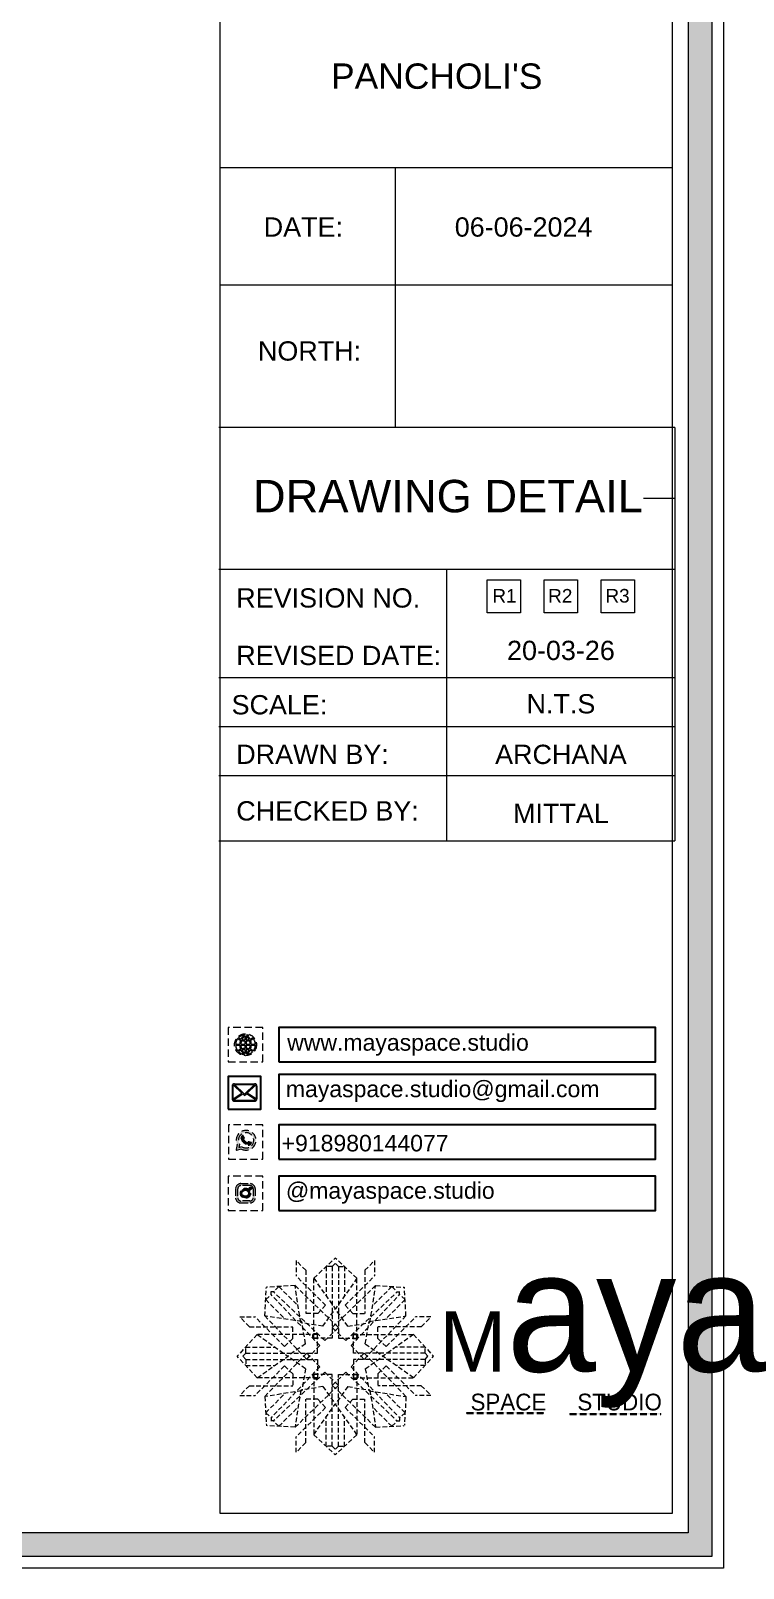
# Model space of a CAD drawing. Header units: millimetres. Extents: x 56222 to 3066687, y -650199 to -121287.
# Drawn here: x 136128.1 to 136182, y -182910.9 to -182794.7 of the extents above; entities that cross this region are included whole.
import ezdxf
from ezdxf.enums import TextEntityAlignment as Align

# ---------------------------------------------------------------- set-up
doc = ezdxf.new("R2010")
doc.units = ezdxf.units.MM
doc.header["$MEASUREMENT"] = 0
doc.linetypes.add('DASHEDX2', pattern=[1.5, 1, -0.5])
doc.layers.add('Dimension', color=10, linetype='DASHEDX2', lineweight=20)
doc.layers.add('NAME PLATE', color=7, linetype='Continuous', lineweight=25)
doc.styles.add('Arial', font='arial.ttf')
doc.styles.get("Standard").update_dxf_attribs({"font": 'arial.ttf', "height": 6})

# ---------------------------------------------------------------- blocks, each defined once
blk = doc.blocks.new('FSFSF')
at = {"color": 42, "lineweight": 5, "true_color": 0xe0ac11}
for p, q in [((28600.03, 143.51), (28600.03, 140.16)), ((28602.15, 141.41), (28600.03, 143.51)), ((28602.15, 141.41), (28602.15, 131.95)), ((28603.86, 139.69), (28608.58, 144.08)), ((28607.9, 142.22), (28606.58, 142.22)), ((28606.58, 142.22), (28606.58, 135.84)), ((28607.9, 142.22), (28608.58, 142.85)), ((28607.9, 142.22), (28607.9, 126.58)), ((28613.31, 139.69), (28608.58, 144.08)), ((28609.27, 142.22), (28608.59, 142.85)), ((28609.27, 142.22), (28609.27, 126.58)), ((28609.27, 142.22), (28610.59, 142.22)), ((28610.59, 142.22), (28610.59, 135.84)), ((28615.02, 141.41), (28617.14, 143.51)), ((28615.02, 141.41), (28615.02, 131.95)), ((28617.14, 143.51), (28617.14, 140.16)), ((28593.19, 131.45), (28593.54, 137.71)), ((28599.8, 138.06), (28593.54, 137.71)), ((28596.24, 137.86), (28595.12, 136.69)), ((28596.24, 137.86), (28600.47, 133.65)), ((28601.03, 130), (28599.8, 138.06)), ((28599.8, 138.05), (28608.58, 129.56)), ((28606.47, 133.76), (28600.03, 140.16)), ((28603.86, 126.58), (28603.86, 139.69)), ((28603.86, 139.69), (28608.58, 133.02)), ((28613.31, 139.69), (28608.59, 133.02)), ((28617.37, 138.05), (28608.59, 129.56)), ((28610.7, 133.76), (28617.14, 140.16)), ((28613.31, 126.58), (28613.31, 139.69)), ((28616.14, 130), (28617.37, 138.06)), ((28620.93, 137.86), (28616.7, 133.65)), ((28617.37, 138.06), (28623.63, 137.71)), ((28620.93, 137.86), (28622.05, 136.69)), ((28624, 131.45), (28623.65, 137.71)), ((28593.39, 135), (28594.56, 136.12)), ((28593.39, 135), (28597.6, 130.78)), ((28595.12, 136.69), (28594.53, 136.69)), ((28594.56, 136.12), (28594.56, 136.71)), ((28605.17, 124.98), (28594.56, 136.12)), ((28606.27, 126.08), (28595.12, 136.69)), ((28610.9, 126.08), (28622.05, 136.69)), ((28612.02, 124.98), (28622.62, 136.12)), ((28623.8, 135), (28619.59, 130.78)), ((28622.05, 136.69), (28622.64, 136.69)), ((28622.62, 136.12), (28622.62, 136.71)), ((28623.8, 135), (28622.62, 136.12)), ((28587.73, 131.22), (28591.08, 131.22)), ((28589.84, 129.1), (28587.73, 131.22)), ((28597.49, 124.78), (28591.08, 131.22)), ((28593.19, 131.45), (28601.69, 122.67)), ((28601.25, 130.22), (28593.19, 131.45)), ((28604.75, 131.95), (28602.15, 131.95)), ((28606.47, 133.76), (28604.75, 131.95)), ((28605.86, 129.18), (28608.58, 133.02)), ((28611.31, 129.18), (28608.59, 133.02)), ((28610.7, 133.76), (28612.42, 131.95)), ((28612.42, 131.95), (28615.02, 131.95)), ((28623.99, 131.45), (28615.5, 122.67)), ((28615.94, 130.22), (28624, 131.45)), ((28619.7, 124.78), (28626.1, 131.22)), ((28629.45, 131.22), (28626.1, 131.22)), ((28627.34, 129.1), (28629.45, 131.22)), ((28589.84, 129.1), (28599.29, 129.1)), ((28599.29, 126.5), (28599.29, 129.1)), ((28605.86, 129.18), (28601.03, 130)), ((28602.07, 125.39), (28601.25, 130.22)), ((28604.71, 127.57), (28603.86, 127.57)), ((28604.7, 126.58), (28604.71, 127.57)), ((28606.27, 126.08), (28608.58, 128.27)), ((28607.9, 128.92), (28608.58, 129.56)), ((28607.9, 128.92), (28608.58, 128.27)), ((28609.27, 128.92), (28608.59, 129.56)), ((28609.27, 128.92), (28608.59, 128.27)), ((28610.9, 126.08), (28608.59, 128.27)), ((28611.31, 129.18), (28616.14, 130)), ((28612.46, 126.58), (28612.46, 127.57)), ((28612.46, 127.57), (28613.31, 127.57)), ((28615.12, 125.39), (28615.94, 130.22)), ((28627.34, 129.1), (28617.89, 129.1)), ((28617.89, 126.5), (28617.89, 129.1)), ((28591.56, 127.39), (28587.17, 122.66)), ((28589.03, 123.35), (28589.03, 124.67)), ((28589.03, 124.67), (28595.4, 124.67)), ((28604.66, 127.39), (28591.56, 127.39)), ((28591.56, 127.39), (28598.23, 122.67)), ((28597.49, 124.78), (28599.29, 126.5)), ((28602.07, 125.39), (28598.23, 122.67)), ((28605.17, 124.98), (28602.97, 122.67)), ((28603.68, 126.54), (28603.68, 127.39)), ((28604.66, 126.54), (28603.68, 126.54)), ((28607.9, 126.58), (28603.86, 126.58)), ((28604.66, 123.35), (28604.66, 127.39)), ((28609.27, 126.58), (28613.31, 126.58)), ((28612.02, 124.98), (28614.21, 122.67)), ((28612.52, 123.35), (28612.52, 127.39)), ((28612.52, 127.39), (28625.63, 127.39)), ((28612.52, 126.54), (28613.51, 126.54)), ((28613.51, 126.54), (28613.51, 127.39)), ((28615.12, 125.39), (28618.96, 122.67)), ((28619.7, 124.78), (28617.89, 126.5)), ((28625.63, 127.39), (28618.96, 122.67)), ((28628.16, 124.67), (28621.78, 124.67)), ((28625.63, 127.39), (28630.02, 122.66)), ((28628.16, 123.35), (28628.16, 124.67)), ((28591.56, 117.94), (28587.17, 122.66)), ((28589.03, 123.35), (28588.4, 122.67)), ((28589.03, 121.98), (28588.4, 122.65)), ((28589.03, 123.35), (28604.66, 123.35)), ((28589.03, 121.98), (28604.66, 121.98)), ((28589.03, 121.98), (28589.03, 120.66)), ((28591.56, 117.94), (28598.23, 122.65)), ((28593.19, 113.88), (28601.69, 122.65)), ((28602.07, 119.94), (28598.23, 122.65)), ((28602.33, 123.35), (28601.69, 122.67)), ((28602.33, 121.98), (28601.69, 122.65)), ((28602.33, 123.35), (28602.97, 122.67)), ((28602.33, 121.98), (28602.97, 122.65)), ((28605.17, 120.35), (28602.97, 122.65)), ((28604.66, 121.98), (28604.66, 117.94)), ((28612.02, 120.35), (28614.21, 122.65)), ((28628.16, 123.35), (28612.52, 123.35)), ((28612.52, 121.98), (28612.52, 117.94)), ((28628.16, 121.98), (28612.52, 121.98)), ((28614.85, 123.35), (28614.21, 122.67)), ((28614.85, 121.98), (28614.21, 122.65)), ((28614.85, 123.35), (28615.5, 122.67)), ((28614.85, 121.98), (28615.5, 122.65)), ((28615.12, 119.94), (28618.96, 122.65)), ((28623.99, 113.88), (28615.5, 122.65)), ((28625.63, 117.94), (28618.96, 122.65)), ((28625.63, 117.94), (28630.02, 122.66)), ((28628.16, 123.35), (28628.78, 122.67)), ((28628.16, 121.98), (28628.78, 122.65)), ((28628.16, 121.98), (28628.16, 120.66)), ((28589.03, 120.66), (28595.4, 120.66)), ((28597.49, 120.54), (28591.08, 114.11)), ((28604.66, 117.94), (28591.56, 117.94)), ((28605.17, 120.35), (28594.56, 109.2)), ((28606.27, 119.15), (28595.12, 108.54)), ((28597.49, 120.54), (28599.29, 118.83)), ((28599.29, 118.83), (28599.29, 116.23)), ((28602.07, 119.94), (28601.25, 115.1)), ((28604.66, 118.78), (28603.68, 118.78)), ((28603.68, 118.78), (28603.68, 117.94)), ((28607.9, 118.65), (28603.86, 118.65)), ((28603.86, 118.65), (28603.86, 105.54)), ((28604.71, 117.66), (28603.86, 117.66)), ((28604.7, 118.65), (28604.71, 117.66)), ((28606.27, 119.15), (28608.58, 116.96)), ((28607.9, 103.01), (28607.9, 118.65)), ((28610.9, 119.15), (28608.59, 116.96)), ((28609.27, 118.65), (28613.31, 118.65)), ((28609.27, 103.01), (28609.27, 118.65)), ((28610.9, 119.15), (28622.05, 108.54)), ((28612.02, 120.35), (28622.62, 109.2)), ((28612.46, 118.65), (28612.46, 117.66)), ((28612.46, 117.66), (28613.31, 117.66)), ((28612.52, 118.78), (28613.51, 118.78)), ((28612.52, 117.94), (28625.63, 117.94)), ((28613.31, 118.65), (28613.31, 105.54)), ((28613.51, 118.78), (28613.51, 117.94)), ((28615.12, 119.94), (28615.94, 115.1)), ((28619.7, 120.54), (28617.89, 118.83)), ((28617.89, 118.83), (28617.89, 116.23)), ((28619.7, 120.54), (28626.1, 114.11)), ((28628.16, 120.66), (28621.78, 120.66)), ((28589.84, 116.23), (28587.73, 114.11)), ((28587.73, 114.11), (28591.08, 114.11)), ((28589.84, 116.23), (28599.29, 116.23)), ((28601.25, 115.1), (28593.19, 113.87)), ((28593.39, 110.32), (28597.6, 114.55)), ((28599.8, 107.17), (28608.58, 115.67)), ((28601.03, 115.23), (28599.8, 107.17)), ((28605.86, 116.05), (28601.03, 115.23)), ((28605.86, 116.05), (28608.58, 112.21)), ((28607.9, 116.31), (28608.58, 116.96)), ((28607.9, 116.31), (28608.58, 115.67)), ((28609.27, 116.31), (28608.59, 116.96)), ((28609.27, 116.31), (28608.59, 115.67)), ((28611.31, 116.05), (28608.59, 112.21)), ((28617.37, 107.17), (28608.59, 115.67)), ((28611.31, 116.05), (28616.14, 115.23)), ((28615.94, 115.1), (28624, 113.87)), ((28616.14, 115.23), (28617.37, 107.17)), ((28627.34, 116.23), (28617.89, 116.23)), ((28623.8, 110.32), (28619.59, 114.55)), ((28629.45, 114.11), (28626.1, 114.11)), ((28627.34, 116.23), (28629.45, 114.11)), ((28593.19, 113.87), (28593.54, 107.62)), ((28596.24, 107.37), (28600.47, 111.58)), ((28606.47, 111.47), (28600.03, 105.07)), ((28602.15, 103.82), (28602.15, 113.27)), ((28604.75, 113.27), (28602.15, 113.27)), ((28603.86, 105.54), (28608.58, 112.21)), ((28606.47, 111.47), (28604.75, 113.27)), ((28613.31, 105.54), (28608.59, 112.21)), ((28610.7, 111.47), (28612.42, 113.27)), ((28610.7, 111.47), (28617.14, 105.07)), ((28612.42, 113.27), (28615.02, 113.27)), ((28615.02, 103.82), (28615.02, 113.27)), ((28620.93, 107.37), (28616.7, 111.58)), ((28624, 113.87), (28623.65, 107.62)), ((28593.39, 110.32), (28594.56, 109.2)), ((28599.8, 107.17), (28593.54, 107.52)), ((28595.12, 108.54), (28594.53, 108.54)), ((28594.56, 109.2), (28594.56, 108.61)), ((28596.24, 107.37), (28595.12, 108.54)), ((28606.58, 103.01), (28606.58, 109.38)), ((28610.59, 103.01), (28610.59, 109.38)), ((28617.37, 107.17), (28623.63, 107.52)), ((28620.93, 107.37), (28622.05, 108.54)), ((28622.05, 108.54), (28622.64, 108.54)), ((28623.8, 110.32), (28622.62, 109.2)), ((28622.62, 109.2), (28622.62, 108.61)), ((28600.03, 101.71), (28600.03, 105.07)), ((28603.86, 105.54), (28608.58, 101.15)), ((28613.31, 105.54), (28608.58, 101.15)), ((28617.14, 101.71), (28617.14, 105.07)), ((28602.15, 103.82), (28600.03, 101.71)), ((28607.9, 103.01), (28606.58, 103.01)), ((28607.9, 103.01), (28608.58, 102.38)), ((28609.27, 103.01), (28608.59, 102.38)), ((28609.27, 103.01), (28610.59, 103.01)), ((28615.02, 103.82), (28617.14, 101.71))]:
    blk.add_line(p, q, dxfattribs=at)
blk = doc.blocks.new('hgwg')
at = {"layer": 'Dimension', "true_color": 0xd39e00}
h = blk.add_hatch(color=42, dxfattribs=at)
h.dxf.hatch_style = 1
h.paths.add_polyline_path([(27505.71, 45.05), (27494.27, 45.05), (27494.27, 44.9), (27505.71, 44.9)])
h = blk.add_hatch(color=42, dxfattribs=at)
h.dxf.hatch_style = 1
h.paths.add_polyline_path([(27523.3, 44.9), (27509.68, 44.9), (27509.68, 44.75), (27523.3, 44.75)])
at = {"layer": 'Dimension', "color": 42, "true_color": 0xd39e00}
for p, q in [((27494.27, 45.05), (27505.71, 45.05)), ((27494.27, 44.9), (27494.27, 45.05)), ((27494.27, 44.9), (27505.71, 44.9)), ((27505.71, 45.05), (27505.71, 44.9)), ((27509.68, 44.9), (27523.3, 44.9)), ((27509.68, 44.9), (27509.68, 44.75)), ((27509.68, 44.75), (27523.3, 44.75)), ((27523.3, 44.75), (27523.3, 44.9))]:
    blk.add_line(p, q, dxfattribs=at)
at = {"layer": 'Dimension', "color": 42, "true_color": 0xd39e00, "attachment_point": 1}
for s, width, insert, char_height in [('{\\fCinzel|b0|i0|c0|p2;\\H1.5x;M\\fAmsterdam One|b0|i0|c0|p2;\\H2x;aya}', 85.3277, (27490.17, 69.17), 6), ('{\\fCinzel|b0|i0|c0|p0;SPACE     STUDIO}', 66.129, (27494.83, 47.86), 2.5)]:
    blk.add_mtext_dynamic_manual_height_columns(s, width=width, gutter_width=30, heights=[0], dxfattribs=dict(at, insert=insert, char_height=char_height))
blk = doc.blocks.new('QEGW4TG')
at = {"layer": 'Dimension', "true_color": 0x000000}
h = blk.add_hatch(color=18, dxfattribs=at)
h.dxf.hatch_style = 1
h.paths.add_polyline_path([(2.69, 1.93, 0.170513), (2.95, 1.97, 0.190337), (3.11, 2.18, 0.316231), (3.07, 2.28), (2.79, 2.37, 0.273721), (2.69, 2.34, 0.040749), (2.63, 2.27, -0.441282), (2.53, 2.25, -0.11828), (2.06, 2.64, -0.441282), (2.07, 2.74, 0.040749), (2.13, 2.81, 0.290083), (2.14, 2.92), (2.01, 3.18, 0.316231), (1.91, 3.2, 0.190337), (1.73, 3, 0.170513), (1.72, 2.74, 0.252784)], flags=0)
h.paths.add_polyline_path([(1.19, 1.98), (1.03, 1.3, 0.550912), (1.11, 1.23), (1.75, 1.39, 6.344125)])
h.paths.add_polyline_path([(1.81, 1.7), (1.4, 1.6), (1.5, 2.03, -9.071339)], flags=16)
h.paths.add_polyline_path([(3.11, 2.16, -0.17811), (2.95, 1.97, -0.170513), (2.69, 1.93, -0.252784), (1.72, 2.74, -0.170513), (1.73, 3, -0.17811), (1.89, 3.19, -0.370089), (2.01, 3.18), (2.14, 2.92, -0.307185), (2.13, 2.8, -0.041087), (2.06, 2.73, 0.321676), (2.05, 2.65, 0.126524), (2.55, 2.24, 0.312216), (2.62, 2.26, -0.041087), (2.68, 2.34, -0.290673), (2.79, 2.37), (3.07, 2.28, -0.370089)], flags=0)
h = blk.add_hatch(color=18, dxfattribs=at)
h.dxf.hatch_style = 1
h.paths.add_polyline_path([(2.79, 2.37, 0.273721), (2.69, 2.34, 0.040749), (2.63, 2.27, -0.441282), (2.53, 2.25, -0.11828), (2.06, 2.64, -0.441282), (2.07, 2.74, 0.040749), (2.13, 2.81, 0.290083), (2.14, 2.92), (2.01, 3.18, 0.316231), (1.91, 3.2, 0.190337), (1.73, 3, 0.170513), (1.72, 2.74, 0.252784), (2.69, 1.93, 0.170513), (2.95, 1.97, 0.190337), (3.11, 2.18, 0.316231), (3.07, 2.28)])
for p, q in [((2.01, 3.18), (2.14, 2.92)), ((3.07, 2.28), (2.8, 2.36)), ((1.19, 1.98), (1.03, 1.3)), ((1.1, 1.23), (1.75, 1.39)), ((1.5, 2.03), (1.4, 1.6)), ((1.4, 1.6), (1.81, 1.7))]:
    blk.add_line(p, q)
blk.add_lwpolyline([(0, 0), (4.68, 0), (4.68, 4.68), (0, 4.68)], close=True)
for centre, radius, start, end in [((2.39, 2.56), 1.34, 241.4727, 205.6422), ((2.39, 2.56), 1.04, 235.9962, 210.8333), ((2.09, 2.87), 0.39, 159.7007, 198.4072), ((2.96, 3.23), 1.33, 201.4218, 258.1669), ((2.07, 2.87), 0.364, 118.9685, 159.3648), ((1.94, 3.12), 0.0896, 41.8985, 123.1344), ((2.11, 2.68), 0.066, 135.9932, 224.8892), ((1.67, 3.16), 0.586, 312.4617, 321.8728), ((3.12, 3.42), 1.31, 216.5455, 243.5279), ((2.05, 2.87), 0.104, 320.3924, 28.6971), ((2.57, 2.3), 0.066, 234.2482, 323.1441), ((3.11, 1.94), 0.586, 137.2645, 146.6756), ((2.76, 2.27), 0.104, 70.4402, 138.745), ((2.76, 2.29), 0.364, 299.7725, 340.1688), ((3.03, 2.2), 0.0896, 336.0029, 57.2388), ((1.09, 1.29), 0.0598, 164.8483, 282.1458), ((2.75, 2.31), 0.39, 260.7301, 299.4366)]:
    blk.add_arc(centre, radius, start, end)
blk = doc.blocks.new('ASGERG')
at = {"layer": 'Dimension', "true_color": 0x000000}
h = blk.add_hatch(color=18, dxfattribs=at)
h.dxf.hatch_style = 1
h.paths.add_polyline_path([(0.99, 1.7, 0.353872), (1.69, 1.03), (2.96, 1.03, 0.353872), (3.66, 1.7), (3.66, 2.99, 0.353872), (2.96, 3.67), (1.69, 3.67, 0.353872), (0.99, 2.99)])
h.paths.add_polyline_path([(1.27, 2.97, -0.353872), (1.72, 3.4), (2.94, 3.4, -0.353872), (3.38, 2.97), (3.38, 1.72, -0.353872), (2.94, 1.3), (1.72, 1.3, -0.353872), (1.27, 1.72)], flags=16)
h.paths.add_polyline_path([(3.02, 2.35, -1), (1.64, 2.35, -1)], flags=0)
h.paths.add_polyline_path([(2.74, 2.35, -1), (1.92, 2.35, -1)], flags=0)
h.paths.add_polyline_path([(2.86, 3.02, -1), (3.19, 3.02, -1)], flags=0)
h.paths.add_polyline_path([(1.64, 2.35, 1), (3.02, 2.35, 1)], flags=0)
h = blk.add_hatch(color=18, dxfattribs=at)
h.dxf.hatch_style = 1
h.paths.add_polyline_path([(1.64, 2.35, 1), (3.02, 2.35, 1)])
h.paths.add_polyline_path([(2.74, 2.35, -1), (1.92, 2.35, -1)], flags=16)
h = blk.add_hatch(color=18, dxfattribs=at)
h.dxf.hatch_style = 1
h.paths.add_polyline_path([(3.19, 3.02, 1), (2.86, 3.02, 1)])
for p, q in [((0.99, 2.99), (0.99, 1.7)), ((1.27, 2.97), (1.27, 1.72)), ((1.69, 3.67), (2.96, 3.67)), ((2.94, 3.4), (1.72, 3.4)), ((3.38, 2.97), (3.38, 1.72)), ((3.66, 2.99), (3.66, 1.7)), ((1.69, 1.03), (2.96, 1.03)), ((2.94, 1.3), (1.72, 1.3))]:
    blk.add_line(p, q)
blk.add_lwpolyline([(0, 0), (4.68, 0), (4.68, 4.68), (0, 4.68)], close=True)
for centre, radius in [((2.33, 2.35), 0.694), ((2.33, 2.35), 0.414), ((3.02, 3.02), 0.168)]:
    blk.add_circle(centre, radius)
for centre, radius, start, end in [((1.76, 2.89), 0.778, 94.8631, 172.8127), ((1.76, 2.91), 0.491, 94.8631, 172.8127), ((2.9, 2.91), 0.491, 7.1873, 85.1369), ((2.89, 2.89), 0.778, 7.1873, 85.1369), ((1.76, 1.8), 0.778, 187.1873, 265.1369), ((1.76, 1.78), 0.491, 187.1873, 265.1369), ((2.9, 1.78), 0.491, 274.8631, 352.8127), ((2.89, 1.8), 0.778, 274.8631, 352.8127)]:
    blk.add_arc(centre, radius, start, end)
blk = doc.blocks.new('DTGWEGEARG')
at = {"layer": 'Dimension', "true_color": 0x000000}
h = blk.add_hatch(color=18, dxfattribs=at)
h.dxf.hatch_style = 1
h.paths.add_polyline_path([(3.83, 2.34, 1), (0.85, 2.34, 1)])
h.paths.add_polyline_path([(2.51, 1.01, 0.105795), (2.96, 1.58, -0.055205), (3.3, 1.41, -0.169822)], flags=16)
h.paths.add_polyline_path([(2.41, 1.12), (2.41, 1.69, -0.058279), (2.81, 1.63, -0.103353)], flags=16)
h.paths.add_polyline_path([(2.26, 1.13, -0.101741), (1.87, 1.63, -0.057171), (2.26, 1.69)], flags=16)
h.paths.add_polyline_path([(2.17, 1.01, -0.169822), (1.38, 1.41, -0.055205), (1.72, 1.58, 0.105795)], flags=16)
h.paths.add_polyline_path([(3.02, 1.72, 0.081336), (3.13, 2.27), (3.68, 2.27, -0.152069), (3.4, 1.52, 0.05687)], flags=16)
h.paths.add_polyline_path([(2.87, 1.77, 0.061945), (2.41, 1.84), (2.41, 2.27), (2.98, 2.27, -0.081344)], flags=16)
h.paths.add_polyline_path([(2.26, 1.84, 0.060923), (1.8, 1.77, -0.081344), (1.7, 2.27), (2.26, 2.27)], flags=16)
h.paths.add_polyline_path([(1.66, 1.72, 0.05687), (1.28, 1.52, -0.152069), (1, 2.27), (1.55, 2.27, 0.081336)], flags=16)
h.paths.add_polyline_path([(2.41, 2.42), (2.41, 2.83, 0.061945), (2.87, 2.91, -0.080009), (2.98, 2.42)], flags=16)
h.paths.add_polyline_path([(3.13, 2.42, 0.080116), (3.02, 2.96, 0.05687), (3.4, 3.16, 0.028258), (3.3, 3.27, -0.055205), (2.96, 3.1, 0.105795), (2.51, 3.67, -0.36029), (3.68, 2.42)], flags=16)
h.paths.add_polyline_path([(2.26, 2.42), (1.7, 2.42, -0.080009), (1.8, 2.91, 0.060923), (2.26, 2.84)], flags=16)
h.paths.add_polyline_path([(1.55, 2.42), (1, 2.42, -0.150466), (1.28, 3.16, 0.05687), (1.66, 2.96, 0.080116)], flags=16)
h.paths.add_polyline_path([(2.41, 2.98), (2.41, 3.56, -0.103353), (2.81, 3.05, -0.058279)], flags=16)
h.paths.add_polyline_path([(2.26, 2.99, -0.057171), (1.87, 3.05, -0.101741), (2.26, 3.55)], flags=16)
h.paths.add_polyline_path([(1.72, 3.1, -0.055205), (1.38, 3.27, -0.169822), (2.17, 3.67, 0.105795)], flags=16)
blk.add_lwpolyline([(0, 0), (4.68, 0), (4.68, 4.68), (0, 4.68)], close=True)
at = {"layer": 'Dimension', "color": 18, "true_color": 0x000000}
for p, q in [((1, 2.42), (1.55, 2.42)), ((1, 2.27), (1.55, 2.27)), ((1.7, 2.42), (2.26, 2.42)), ((1.7, 2.27), (2.26, 2.27)), ((2.26, 3.55), (2.26, 2.99)), ((2.26, 2.84), (2.26, 2.42)), ((2.26, 2.27), (2.26, 1.84)), ((2.41, 3.56), (2.41, 2.98)), ((2.41, 2.83), (2.41, 2.42)), ((2.41, 2.42), (2.98, 2.42)), ((2.41, 2.27), (2.98, 2.27)), ((2.41, 2.27), (2.41, 1.84)), ((3.13, 2.42), (3.68, 2.42)), ((3.13, 2.27), (3.68, 2.27)), ((2.26, 1.69), (2.26, 1.13)), ((2.41, 1.69), (2.41, 1.12))]:
    blk.add_line(p, q, dxfattribs=at)
blk.add_circle((2.34, 2.34), 1.49, dxfattribs=at)
for centre, radius, start, end in [((2.34, 2.34), 1.34, 142.3819, 176.6093), ((2.34, 2.34), 1.34, 183.0315, 217.6181), ((2.34, 4.74), 1.9, 236.1399, 249.1595), ((2.34, 2.34), 1.34, 97.3549, 135.9073), ((2.34, 4.74), 1.75, 236.7417, 249.3811), ((3.28, 2.34), 1.73, 159.0567, 177.3789), ((3.28, 2.34), 1.73, 182.3435, 200.9433), ((3.28, 2.34), 1.58, 158.8325, 177.1302), ((3.28, 2.34), 1.58, 182.5658, 201.1675), ((3.28, 2.34), 1.73, 129.9301, 154.0867), ((2.34, 4.74), 1.9, 253.6799, 267.6253), ((3.28, 2.34), 1.58, 130.1073, 153.3446), ((2.34, 4.74), 1.75, 254.3336, 267.422), ((1.4, 2.34), 1.58, 26.6554, 50.2584), ((2.34, 4.74), 1.75, 272.3248, 285.6664), ((2.34, 4.74), 1.9, 272.1415, 286.3201), ((2.34, 2.34), 1.34, 3.3907, 82.6451), ((1.4, 2.34), 1.73, 25.9133, 50.0699), ((1.4, 2.34), 1.58, 2.8698, 21.1675), ((1.4, 2.34), 1.58, 338.8325, 357.4342), ((2.34, 4.74), 1.75, 290.6189, 303.2583), ((2.34, 4.74), 1.9, 290.8405, 303.8601), ((1.4, 2.34), 1.73, 2.6211, 20.9433), ((1.4, 2.34), 1.73, 339.0567, 357.6565), ((2.34, 2.34), 1.34, 322.3819, 356.9685), ((2.34, -0.06), 1.9, 110.8405, 123.8601), ((2.34, -0.06), 1.75, 110.6189, 123.2583), ((2.34, 2.34), 1.34, 224.0927, 262.6451), ((3.28, 2.34), 1.73, 205.9133, 230.0699), ((2.34, -0.06), 1.9, 92.3747, 106.3201), ((2.34, -0.06), 1.75, 92.578, 105.6664), ((3.28, 2.34), 1.58, 206.6554, 229.8927), ((2.34, -0.06), 1.9, 73.6799, 87.8585), ((2.34, -0.06), 1.75, 74.3336, 87.6752), ((1.4, 2.34), 1.58, 309.7416, 333.3446), ((1.4, 2.34), 1.73, 309.9301, 334.0867), ((2.34, 2.34), 1.34, 277.3549, 315.9073), ((2.34, -0.06), 1.75, 56.7417, 69.3811), ((2.34, -0.06), 1.9, 56.1399, 69.1595)]:
    blk.add_arc(centre, radius, start, end, dxfattribs=at)

msp = doc.modelspace()

# ---------------------------------------------------------------- hatches: boundary and pattern name
at = {"layer": 'Dimension', "linetype": 'Continuous', "true_color": 0xd39e00}
h = msp.add_hatch(color=42, dxfattribs=at)
h.paths.add_polyline_path([(135925.167, -182730.954), (135925.167, -182910.053), (136179.613, -182910.053), (136179.613, -182730.954)])
h.paths.add_polyline_path([(135926.953, -182732.74), (136177.827, -182732.74), (136177.827, -182908.267), (135926.953, -182908.267)], flags=16)
at = {"layer": 'Dimension', "true_color": 0x000000}
h = msp.add_hatch(color=18, dxfattribs=at)
h.dxf.hatch_style = 1
h.paths.add_polyline_path([(136145.025, -182875.646, 0.4142136), (136145.215, -182875.457), (136145.215, -182874.509, 0.4142136), (136145.025, -182874.319), (136143.519, -182874.319, 0.4142136), (136143.329, -182874.509), (136143.329, -182875.457, 0.4142136), (136143.519, -182875.646)])
h.paths.add_polyline_path([(136144.412, -182875.075), (136145.109, -182875.54, -0.1989124), (136145.025, -182875.575), (136143.519, -182875.575, -0.1989124), (136143.435, -182875.54), (136144.132, -182875.075), (136144.272, -182875.206)], flags=16)
h.paths.add_polyline_path([(136144.272, -182875.108), (136143.505, -182874.391, -0.0287833), (136143.519, -182874.39), (136145.025, -182874.39, -0.0287833), (136145.039, -182874.391)], flags=16)
h.paths.add_polyline_path([(136144.465, -182875.025), (136145.108, -182874.424, -0.2024819), (136145.144, -182874.509), (136145.144, -182875.457, -0.043076), (136145.142, -182875.477)], flags=16)
h.paths.add_polyline_path([(136144.079, -182875.025), (136143.402, -182875.477, -0.043076), (136143.4, -182875.457), (136143.4, -182874.509, -0.2024819), (136143.436, -182874.424)], flags=16)

# ---------------------------------------------------------------- linework, layer by layer
at = {"color": 18, "true_color": 0x000000}
for points in [[(136146.855, -182872.677), (136175.365, -182872.677), (136175.365, -182870.071), (136146.855, -182870.071)], [(136146.855, -182876.233), (136175.365, -182876.233), (136175.365, -182873.627), (136146.855, -182873.627)], [(136146.868, -182880.027), (136175.365, -182880.027), (136175.365, -182877.421), (136146.868, -182877.421)], [(136146.855, -182883.911), (136175.365, -182883.911), (136175.365, -182881.305), (136146.855, -182881.305)]]:
    msp.add_lwpolyline(points, close=True, dxfattribs=at)
msp.add_lwpolyline([(136143.032, -182876.253), (136145.51, -182876.253), (136145.51, -182873.775), (136143.032, -182873.775)], close=True)
at = {"layer": 'Dimension', "color": 42, "linetype": 'Continuous', "true_color": 0xd39e00}
for p, q in [((136176.618, -182805.086), (136142.428, -182805.086)), ((136155.657, -182805.086), (136155.657, -182824.714)), ((136176.618, -182813.971), (136142.428, -182813.971)), ((136176.826, -182824.714), (136142.323, -182824.714)), ((136176.826, -182824.714), (136176.826, -182855.965)), ((136174.446, -182830.072), (136176.826, -182830.072)), ((136142.323, -182835.429), (136176.826, -182835.429)), ((136159.574, -182855.965), (136159.574, -182835.429)), ((136176.826, -182843.643), (136142.323, -182843.643)), ((136176.826, -182847.343), (136142.323, -182847.343)), ((136176.826, -182851.042), (136142.323, -182851.042)), ((136142.323, -182855.965), (136176.826, -182855.965))]:
    msp.add_line(p, q, dxfattribs=at)
at = {"layer": 'Dimension', "color": 18, "linetype": 'Continuous', "true_color": 0x000000}
for p, q in [((136143.329, -182874.509), (136143.329, -182875.457)), ((136143.4, -182874.509), (136143.4, -182875.457)), ((136143.402, -182875.477), (136144.079, -182875.025)), ((136143.435, -182875.54), (136144.132, -182875.075)), ((136143.436, -182874.424), (136144.079, -182875.025)), ((136143.505, -182874.391), (136144.272, -182875.108)), ((136143.519, -182874.319), (136145.025, -182874.319)), ((136143.519, -182874.39), (136145.025, -182874.39)), ((136144.132, -182875.075), (136144.272, -182875.206)), ((136144.272, -182875.108), (136145.039, -182874.391)), ((136144.272, -182875.206), (136144.412, -182875.075)), ((136145.109, -182875.54), (136144.412, -182875.075)), ((136144.465, -182875.025), (136145.108, -182874.424)), ((136145.142, -182875.477), (136144.465, -182875.025)), ((136145.144, -182874.509), (136145.144, -182875.457)), ((136145.215, -182874.509), (136145.215, -182875.457)), ((136143.519, -182875.575), (136145.025, -182875.575)), ((136143.519, -182875.646), (136145.025, -182875.646))]:
    msp.add_line(p, q, dxfattribs=at)
at = {"layer": 'Dimension', "color": 42, "linetype": 'Continuous', "true_color": 0xd39e00}
for points in [[(135924.274, -182730.061), (136180.506, -182730.061), (136180.506, -182910.946), (135924.274, -182910.946)], [(135925.167, -182730.954), (136179.613, -182730.954), (136179.613, -182910.053), (135925.167, -182910.053)], [(135926.953, -182732.74), (136177.827, -182732.74), (136177.827, -182908.267), (135926.953, -182908.267)], [(136162.628, -182836.224), (136165.146, -182836.224), (136165.146, -182838.741), (136162.628, -182838.741)], [(136166.941, -182836.224), (136169.459, -182836.224), (136169.459, -182838.741), (136166.941, -182838.741)], [(136171.254, -182836.224), (136173.772, -182836.224), (136173.772, -182838.741), (136171.254, -182838.741)]]:
    msp.add_lwpolyline(points, close=True, dxfattribs=at)
at = {"layer": 'Dimension', "color": 42, "linetype": 'ByBlock', "true_color": 0xd39e00}
msp.add_lwpolyline([(136142.428, -182906.797), (136142.428, -182734.21), (136176.618, -182734.21), (136176.618, -182906.797)], close=True, dxfattribs=at)
at = {"layer": 'Dimension', "color": 18, "true_color": 0x000000}
for centre, radius, start, end in [((136143.519, -182874.509), 0.19, 90, 180), ((136143.519, -182874.509), 0.119, 134.21354, 180), ((136143.519, -182874.509), 0.119, 90, 96.59481), ((136145.025, -182874.509), 0.19, 0, 90), ((136145.025, -182874.509), 0.119, 83.40519, 90), ((136145.025, -182874.509), 0.119, 0, 45.78646), ((136143.519, -182875.457), 0.19, 180, 270), ((136143.519, -182875.457), 0.119, 180, 189.86619), ((136143.519, -182875.457), 0.119, 224.99995, 270), ((136145.025, -182875.457), 0.19, 270, 0), ((136145.025, -182875.457), 0.119, 270, 315.00005), ((136145.025, -182875.457), 0.119, 350.13381, 0)]:
    msp.add_arc(centre, radius, start, end, dxfattribs=at)

# ---------------------------------------------------------------- block references
at = {"layer": 'Dimension', "color": 42, "true_color": 0xd39e00}
for name, p, xscale, yscale, zscale in [('DTGWEGEARG', (136143.045, -182872.677), 0.557037911370327, 0.557037911370327, 0.557037911370327), ('QEGW4TG', (136143.058, -182880.027), 0.557037911370327, 0.557037911370327, 0.557037911370327), ('ASGERG', (136143.045, -182883.911), 0.557037911370327, 0.557037911370327, 0.557037911370327), ('FSFSF', (126236.847, -182937.427), 0.3465495805425083, 0.3465495805425083, 0.3465495805425083), ('hgwg', (122256.291, -182921.955), 0.505734096393491, 0.505734096393491, 0.505734096393491)]:
    msp.add_blockref(name, p, dxfattribs=dict(at, xscale=xscale, yscale=yscale, zscale=zscale))

# ---------------------------------------------------------------- texts
at = {"color": 18, "true_color": 0x000000, "char_height": 1.24552, "attachment_point": 1}
for s, width, gutter_width, insert in [('www.mayaspace.studio', 8.36421, 6.996, (136147.498, -182870.58)), ('mayaspace.studio@gmail.com', 5.21817, 4.365, (136147.399, -182874.093)), ('+918980144077', 20.34844, 4.365, (136147.077, -182878.191)), ('@mayaspace.studio', 5.21817, 4.365, (136147.399, -182881.771))]:
    msp.add_mtext_dynamic_manual_height_columns(s, width=width, gutter_width=gutter_width, heights=[0], dxfattribs=dict(at, insert=insert))
at = {"layer": 'NAME PLATE', "style": 'Arial'}
for s, height, p in [("PANCHOLI'S", 1.9174, (136158.806, -182799.123)), ('DATE:', 1.4574, (136148.722, -182810.296)), ('06-06-2024', 1.4574, (136165.378, -182810.296)), ('NORTH:', 1.4574, (136149.188, -182819.666)), ('DRAWING DETAIL', 2.45226, (136159.655, -182831.135)), ('REVISION NO.', 1.4574, (136150.604, -182838.333)), ('REVISED DATE: ', 1.4574, (136151.679, -182842.679)), ('SCALE:', 1.4574, (136146.914, -182846.406)), ('DRAWN BY:', 1.4574, (136149.416, -182850.151)), ('ARCHANA', 1.4574, (136168.2, -182850.157)), ('CHECKED BY:', 1.4574, (136150.548, -182854.427)), ('MITTAL', 1.4574, (136168.2, -182854.62))]:
    msp.add_text(s, height=height, dxfattribs=at).set_placement(p, align=Align.CENTER)
for s, p in [('R1', (136163.014, -182837.957)), ('R2', (136167.233, -182837.957))]:
    msp.add_text(s, height=1.0274, dxfattribs=at).set_placement(p)
at = {"layer": 'NAME PLATE', "lineweight": 0, "attachment_point": 2, "style": 'Arial'}
for s, insert, char_height, width in [('R3', (136172.482, -182836.925), 1.0274, 2.00522), ('20-03-26', (136168.2, -182840.841), 1.4574, 12.63002), ('N.T.S', (136168.2, -182844.876), 1.4574, 2.84444)]:
    msp.add_mtext(s, dxfattribs=dict(at, insert=insert, char_height=char_height, width=width))

doc.saveas('drawing.dxf')
